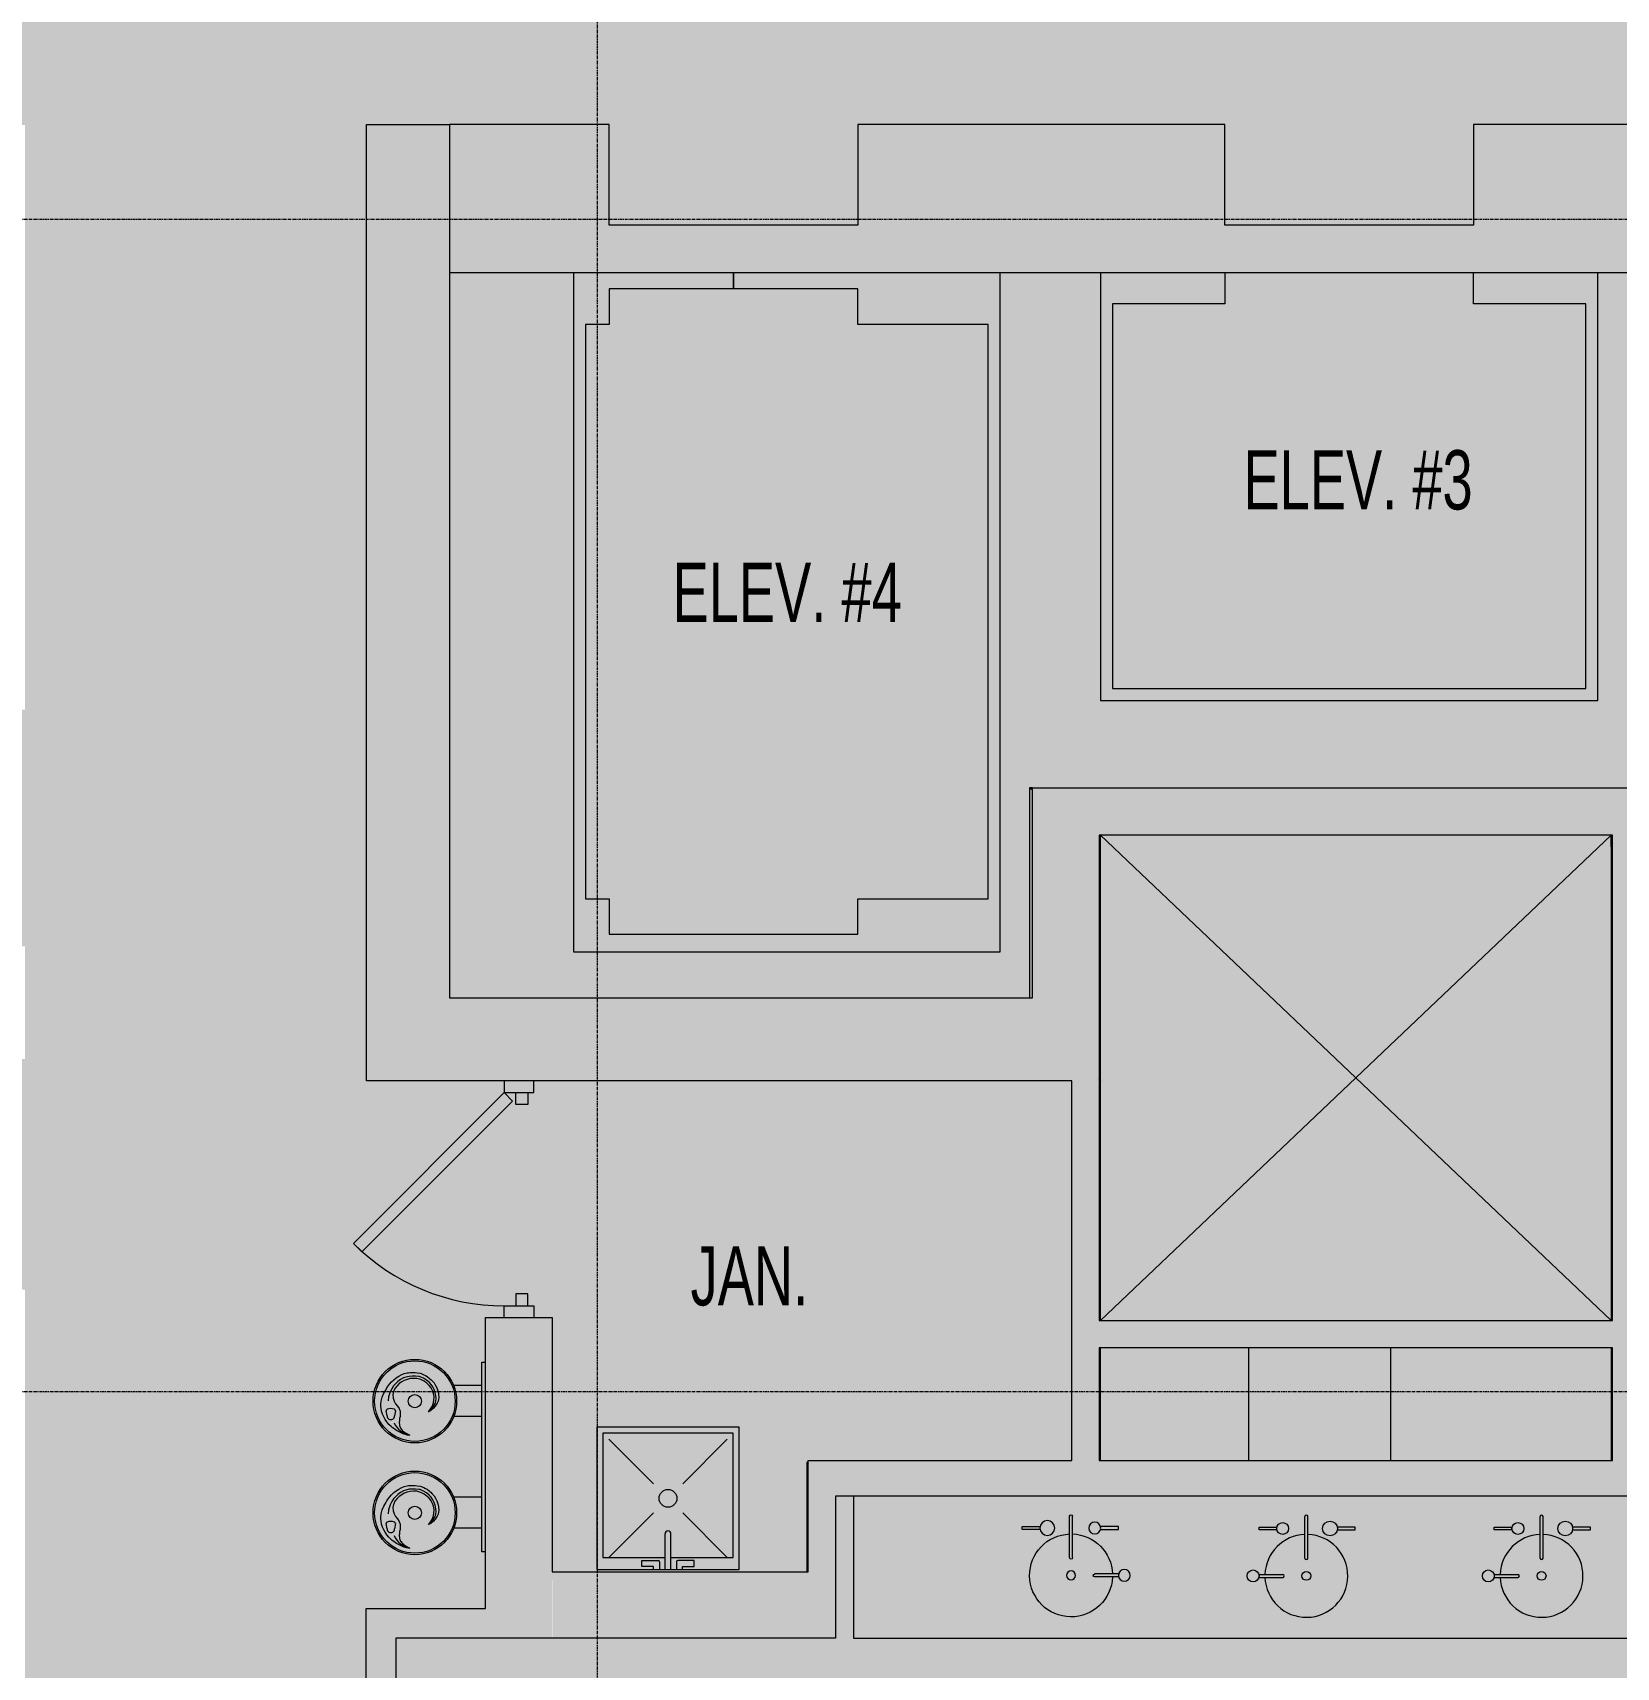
# Model space of a CAD drawing. Header units: inches. Extents: x -203 to 2908, y -968 to 768.
# Drawn here: x 499.3 to 766.9, y -259.9 to 16.2 of the extents above; entities that cross this region are included whole.
import ezdxf

# ---------------------------------------------------------------- set-up
doc = ezdxf.new("R2010")
doc.units = ezdxf.units.IN
doc.header["$MEASUREMENT"] = 0
doc.linetypes.add('Grid Line 1_2_', pattern=[0.875, 0.5, -0.125, 0.125, -0.125])
for name, color, linetype, lineweight in [('A-Anno-Bldg', 7, 'Continuous', 9), ('A-Bldg-Patt', 7, 'Continuous', 9), ('A-Cols-Bldg', 7, 'Continuous', 9), ('A-DETL-GENF', 92, 'Continuous', 9), ('A-DETL-THIN', 151, 'Continuous', 9), ('A-Door-Exst', 7, 'Continuous', 9), ('A-Flor-Evtr', 7, 'Continuous', 9), ('A-Flor-Pfix-Exst', 7, 'Continuous', 9), ('A-WALL', 113, 'Continuous', 13), ('A-Wall-Exst', 7, 'Continuous', 9), ('A-WALL-PATT', 111, 'Continuous', 13), ('I-WALL', 2, 'Continuous', 9), ('Jenner and Block 11fl_BB_dwg', 8, 'Continuous', 9), ('S-GRID', 1, 'Continuous', 9)]:
    doc.layers.add(name, color=color, linetype=linetype, lineweight=lineweight)
doc.styles.add('Arial Narrow_1', font='ARIALN.TTF', dxfattribs={"width": 0.8, "height": 10})

# ---------------------------------------------------------------- blocks, each defined once
blk = doc.blocks.new('Jenner and Block 11fl_BB_dwg_sink-flat-4-5551894-LEVEL 10 - RCP')
at = {"layer": 'A-Flor-Pfix-Exst'}
for p, q in [((8.03, -9.75), (4, -9.75)), ((8.03, -10.25), (4, -10.25)), ((-0.25, -13), (-0.25, -20)), ((0.25, -13), (0.25, -20))]:
    blk.add_line(p, q, dxfattribs=at)
at = {"layer": 'A-Flor-Pfix-Exst', "flags": 128}
for points in [[(-5.22, -17.75), (-8.25, -17.75), (-8.25, -18.25), (-5.22, -18.25)], [(4.97, -17.75), (8, -17.75), (8, -18.25), (4.97, -18.25)]]:
    blk.add_lwpolyline(points, dxfattribs=at)
at = {"layer": 'A-Flor-Pfix-Exst'}
for centre, radius in [((0, -10), 0.75), ((9, -10), 1), ((-4, -18), 1.25), ((4, -18), 1)]:
    blk.add_circle(centre, radius, dxfattribs=at)
for centre, radius, start, end in [((0, -10), 7, 2.0467, 267.9533), ((0, -10), 7, 272.0467, 357.9533), ((4, -10), 0.25, 90, 270), ((0, -13), 0.25, 360, 180), ((0, -20), 0.25, 180, 360)]:
    blk.add_arc(centre, radius, start, end, dxfattribs=at)
blk = doc.blocks.new('Jenner and Block 11fl_BB_dwg_sink-flat-4-5551895-LEVEL 10 - RCP')
at = {"layer": 'A-Flor-Pfix-Exst'}
for p, q in [((8.03, -9.75), (4, -9.75)), ((8.03, -10.25), (4, -10.25)), ((-0.25, -13), (-0.25, -20)), ((0.25, -13), (0.25, -20))]:
    blk.add_line(p, q, dxfattribs=at)
at = {"layer": 'A-Flor-Pfix-Exst', "flags": 128}
for points in [[(-5.22, -17.75), (-8.25, -17.75), (-8.25, -18.25), (-5.22, -18.25)], [(4.97, -17.75), (8, -17.75), (8, -18.25), (4.97, -18.25)]]:
    blk.add_lwpolyline(points, dxfattribs=at)
at = {"layer": 'A-Flor-Pfix-Exst'}
for centre, radius in [((0, -10), 0.75), ((9, -10), 1), ((-4, -18), 1.25), ((4, -18), 1)]:
    blk.add_circle(centre, radius, dxfattribs=at)
for centre, radius, start, end in [((0, -10), 7, 2.0467, 267.9533), ((0, -10), 7, 272.0467, 357.9533), ((4, -10), 0.25, 90, 270), ((0, -13), 0.25, 360, 180), ((0, -20), 0.25, 180, 360)]:
    blk.add_arc(centre, radius, start, end, dxfattribs=at)
blk = doc.blocks.new('Jenner and Block 11fl_BB_dwg-4752473-LEVEL 10 - RCP')
at = {"layer": 'A-Bldg-Patt'}
blk.add_hatch(color=256, dxfattribs=at).paths.add_polyline_path([(728.74, -224.99), (728.74, -205.94), (704.74, -205.94), (704.74, -224.99)], flags=0)
for p, q in [((728.74, -205.94), (704.74, -205.94)), ((704.74, -205.94), (704.74, -224.99)), ((728.74, -224.99), (728.74, -205.94)), ((704.74, -224.99), (728.74, -224.99))]:
    blk.add_line(p, q, dxfattribs=at)
at = {"layer": 'A-Cols-Bldg'}
for p, q in [((704.74, -205.94), (704.74, -224.99)), ((728.74, -224.99), (728.74, -205.94))]:
    blk.add_line(p, q, dxfattribs=at)
at = {"layer": 'A-Door-Exst'}
for p, q in [((583.97, -162.84), (583.97, -160.84)), ((583.97, -198.84), (583.97, -200.84))]:
    blk.add_line(p, q, dxfattribs=at)
at = {"layer": 'A-Door-Exst', "flags": 128}
blk.add_lwpolyline([(578.97, -162.84), (580.38, -164.26), (554.92, -189.71), (553.51, -188.3)], close=True, dxfattribs=at)
for points in [[(578.97, -160.84), (578.97, -162.84), (583.97, -162.84)], [(582.97, -162.84), (582.97, -164.84), (580.97, -164.84), (580.97, -162.84), (582.97, -162.84)], [(582.97, -198.84), (582.97, -196.84), (580.97, -196.84), (580.97, -198.84), (582.97, -198.84)], [(578.97, -200.84), (578.97, -198.84), (583.97, -198.84)]]:
    blk.add_lwpolyline(points, dxfattribs=at)
at = {"layer": 'A-Door-Exst'}
blk.add_arc((578.97, -162.84), 36, 225.0003, 270.0003, dxfattribs=at)
at = {"layer": 'A-Flor-Evtr'}
for p, q in [((662.73, -24.34), (662.73, -139.09)), ((763.73, -96.59), (763.73, -24.34)), ((765.98, -119.34), (679.73, -201.31)), ((765.98, -201.31), (679.73, -119.34))]:
    blk.add_line(p, q, dxfattribs=at)
at = {"layer": 'A-Flor-Evtr', "flags": 128}
for points in [[(662.73, -139.09), (590.73, -139.09), (590.73, -24.34)], [(617.73, -24.34), (617.73, -27.09), (596.73, -27.09), (596.73, -33.09), (592.73, -33.09), (592.73, -130.09), (596.73, -130.09), (596.73, -136.09), (638.73, -136.09), (638.73, -130.09), (660.73, -130.09), (660.73, -33.09), (638.73, -33.09), (638.73, -27.09), (617.73, -27.09), (617.73, -24.34)], [(679.73, -24.34), (679.73, -96.59), (763.73, -96.59)], [(700.73, -24.34), (700.73, -29.59), (681.73, -29.59), (681.73, -94.59), (761.73, -94.59)], [(761.73, -94.59), (761.73, -29.59), (742.73, -29.59), (742.73, -24.34)]]:
    blk.add_lwpolyline(points, dxfattribs=at)
at = {"layer": 'A-Flor-Pfix-Exst'}
for p, q in [((570.42, -212.22), (575.22, -212.22)), ((559.23, -217.43), (559.05, -216.56)), ((560.62, -216.56), (560.46, -217.43)), ((570.5, -217.47), (575.22, -217.47)), ((604.19, -228.88), (596.66, -221.35)), ((616.66, -221.35), (609.14, -228.88)), ((570.42, -231.09), (575.22, -231.09)), ((604.19, -233.82), (596.66, -241.35)), ((616.66, -241.35), (609.14, -233.82)), ((559.23, -236.5), (559.05, -235.63)), ((560.62, -235.63), (560.46, -236.5)), ((570.5, -236.34), (575.22, -236.34)), ((606.16, -243.35), (606.16, -237.35)), ((607.16, -243.35), (607.16, -237.35)), ((605.22, -242.07), (605.22, -243.35)), ((608.1, -242.07), (608.1, -243.35))]:
    blk.add_line(p, q, dxfattribs=at)
at = {"layer": 'A-Flor-Pfix-Exst', "flags": 128}
for points in [[(575.84, -240.38), (575.22, -240.38), (575.22, -208.38), (575.84, -208.38)], [(566.21, -216.73), (566.5, -216.35), (566.61, -216.19), (566.8, -215.85), (566.99, -215.38), (567.04, -215.23), (567.13, -214.74), (567.15, -214.34), (567.14, -214.16), (567.05, -213.63), (566.87, -213.13), (566.64, -212.7), (566.33, -212.28), (565.93, -211.92), (565.77, -211.79), (565.46, -211.59), (564.93, -211.31), (564.23, -211.11), (563.66, -211.1), (563.11, -211.14), (562.59, -211.26), (562.12, -211.43), (561.68, -211.67), (561.25, -211.98), (560.89, -212.34), (560.54, -212.78), (560.33, -213.21), (560.28, -213.33), (560.2, -213.85), (560.23, -214.42), (560.38, -214.92), (560.63, -215.37), (560.98, -215.76), (561.25, -216.2), (561.41, -216.64), (561.44, -217.24), (561.4, -217.54), (561.31, -217.88), (561.28, -218.38), (561.27, -218.46), (561.33, -219.04), (561.5, -219.53), (561.83, -219.94), (562.3, -220.28), (562.83, -220.57), (563.03, -220.7), (562.66, -220.66), (562.48, -220.62), (561.95, -220.46), (561.79, -220.41), (561.35, -220.2), (561, -220.03), (560.8, -219.92), (560.33, -219.58), (560.09, -219.4), (559.87, -219.23), (559.5, -218.86), (559.17, -218.46), (558.87, -218.03), (558.63, -217.61), (558.42, -217.13), (558.27, -216.63), (558.18, -216.1), (558.15, -215.83), (558.15, -215.52), (558.23, -214.92), (558.4, -214.25), (558.68, -213.59), (558.97, -213.06), (559.18, -212.68), (559.27, -212.54), (559.6, -212.07), (559.95, -211.67), (560.33, -211.32), (560.73, -211.02), (561.17, -210.73), (561.61, -210.49)], [(563.88, -210.71), (563.46, -210.73), (562.91, -210.76), (562.39, -210.88), (561.96, -211.03), (561.49, -211.29), (561.05, -211.61), (560.66, -211.95), (560.31, -212.35), (560, -212.84), (559.73, -213.39), (559.66, -213.56), (559.5, -214.07), (559.47, -214.24), (559.39, -214.9)], [(561.61, -210.49), (562.08, -210.29), (562.59, -210.17), (562.81, -210.14), (563.09, -210.12), (563.69, -210.09), (563.94, -210.1), (564.3, -210.15), (564.79, -210.23), (564.96, -210.28), (565.41, -210.47), (565.69, -210.6), (565.95, -210.75), (566.39, -211.09), (566.65, -211.32), (566.78, -211.45), (567.14, -211.84)], [(564.77, -210.81), (564.64, -210.77), (564.03, -210.73), (563.88, -210.71)], [(567.14, -211.84), (567.41, -212.28), (567.62, -212.72), (567.8, -213.22), (567.9, -213.62), (567.91, -213.76), (567.94, -214.31), (567.88, -214.64), (567.82, -214.94), (567.68, -215.29), (567.35, -215.78), (566.99, -216.19), (566.6, -216.52), (566.21, -216.73), (566.56, -216.44), (566.9, -216.02), (567.22, -215.54), (567.38, -215.18), (567.44, -214.88), (567.48, -214.55), (567.43, -214), (567.41, -213.76), (567.33, -213.46), (567.15, -212.98), (566.94, -212.53), (566.65, -212.11), (566.3, -211.73), (565.88, -211.38), (565.38, -211.06), (564.77, -210.81)], [(607.16, -241.35), (617.66, -241.35), (617.66, -220.35), (595.66, -220.35), (595.66, -241.35), (606.16, -241.35)], [(562.3, -239.35), (562.83, -239.64), (563.03, -239.76), (562.66, -239.72), (562.48, -239.69), (561.95, -239.53), (561.79, -239.47), (561.35, -239.27), (561, -239.09), (560.8, -238.99), (560.33, -238.65), (560.09, -238.47), (559.87, -238.29), (559.5, -237.93), (559.17, -237.53), (558.87, -237.09), (558.63, -236.68), (558.42, -236.2), (558.27, -235.7), (558.18, -235.17), (558.15, -234.9), (558.15, -234.59), (558.23, -233.99), (558.4, -233.32), (558.68, -232.66), (558.97, -232.13), (559.18, -231.75), (559.27, -231.61), (559.6, -231.14), (559.95, -230.74), (560.33, -230.38), (560.73, -230.08)], [(565.95, -229.82), (566.39, -230.16), (566.65, -230.39), (566.78, -230.51), (567.14, -230.91), (567.41, -231.35), (567.62, -231.79), (567.8, -232.29), (567.9, -232.69), (567.91, -232.82), (567.94, -233.38), (567.88, -233.71), (567.82, -234), (567.68, -234.36), (567.35, -234.85), (566.99, -235.25), (566.6, -235.59), (566.21, -235.79), (566.56, -235.51), (566.9, -235.09), (567.22, -234.61), (567.38, -234.25), (567.44, -233.95), (567.48, -233.62), (567.43, -233.07), (567.41, -232.83), (567.33, -232.53), (567.15, -232.05), (566.94, -231.6), (566.65, -231.18), (566.3, -230.8), (565.88, -230.44), (565.38, -230.13), (564.77, -229.88), (564.64, -229.84), (564.03, -229.8), (563.88, -229.78), (563.46, -229.8), (562.91, -229.83), (562.39, -229.95), (561.96, -230.1), (561.49, -230.36), (561.05, -230.68), (560.66, -231.02), (560.31, -231.42), (560, -231.91), (559.73, -232.46), (559.66, -232.63), (559.5, -233.13), (559.47, -233.31), (559.39, -233.97)], [(566.21, -235.79), (566.5, -235.42), (566.61, -235.26), (566.8, -234.92), (566.99, -234.45), (567.04, -234.3), (567.13, -233.81), (567.15, -233.41), (567.14, -233.23), (567.05, -232.69), (566.87, -232.2), (566.64, -231.77), (566.33, -231.35), (565.93, -230.99), (565.77, -230.85), (565.46, -230.65), (564.93, -230.38), (564.23, -230.17), (563.66, -230.17), (563.11, -230.21), (562.59, -230.33), (562.12, -230.5), (561.68, -230.74), (561.25, -231.05), (560.89, -231.41), (560.54, -231.85), (560.33, -232.28), (560.28, -232.4), (560.2, -232.92), (560.23, -233.49), (560.38, -233.99), (560.63, -234.44), (560.98, -234.83), (561.25, -235.27), (561.41, -235.71), (561.44, -236.31), (561.4, -236.61), (561.31, -236.95), (561.28, -237.45), (561.27, -237.53), (561.33, -238.11), (561.5, -238.6), (561.83, -239.01), (562.3, -239.35)], [(560.73, -230.08), (561.17, -229.8), (561.61, -229.56), (562.08, -229.36), (562.59, -229.24)], [(562.59, -229.24), (562.81, -229.21), (563.09, -229.19), (563.69, -229.16), (563.94, -229.17), (564.3, -229.22), (564.79, -229.3), (564.96, -229.34), (565.41, -229.54), (565.69, -229.67), (565.95, -229.82)], [(637.98, -230.99), (637.98, -254.95), (790.98, -254.95)], [(604.22, -243.35), (604.22, -242.85), (602.22, -242.85), (602.22, -241.85), (605, -241.85)], [(609.1, -243.35), (609.1, -242.85), (611.1, -242.85), (611.1, -241.85), (608.32, -241.85)]]:
    blk.add_lwpolyline(points, dxfattribs=at)
blk.add_lwpolyline([(594.66, -219.35), (594.66, -243.35), (618.66, -243.35), (618.66, -219.35)], close=True, dxfattribs=at)
at = {"layer": 'A-Flor-Pfix-Exst'}
for centre, radius in [((563.9, -214.94), 7.06), ((563.9, -214.94), 6.81), ((563.9, -214.94), 1.12), ((563.9, -233.81), 7.06), ((563.9, -233.81), 6.81), ((606.66, -231.35), 1.5), ((563.9, -233.81), 1.12)]:
    blk.add_circle(centre, radius, dxfattribs=at)
for centre, radius, start, end in [((559.3, -216.52), 0.25, 107.3221, 191.1821), ((559.83, -218.23), 2.04, 72.5832, 107.3221), ((559.84, -217.45), 0.615, 178.7302, 1.2698), ((560.37, -216.52), 0.25, 349.6192, 72.5832), ((563.81, -217.01), 3.77, 204.5495, 258.0105), ((559.3, -235.58), 0.25, 107.3221, 191.1821), ((559.83, -237.3), 2.04, 72.5832, 107.3221), ((559.84, -236.52), 0.615, 178.7302, 1.2698), ((560.37, -235.59), 0.25, 349.6192, 72.5832), ((606.66, -237.35), 0.5, 0, 180), ((563.81, -236.08), 3.77, 204.5495, 258.0105), ((605, -242.07), 0.215, 360, 90), ((608.32, -242.07), 0.215, 90, 180)]:
    blk.add_arc(centre, radius, start, end, dxfattribs=at)
at = {"layer": 'A-Wall-Exst'}
for p, q in [((765.98, -119.34), (765.98, -201.31)), ((679.73, -224.99), (679.73, -205.94))]:
    blk.add_line(p, q, dxfattribs=at)
at = {"layer": 'A-Wall-Exst', "flags": 128}
for points in [[(668.23, -111.34), (667.73, -111.34), (667.73, -146.84)], [(679.48, -160.84), (679.73, -160.84), (679.73, -119.34)], [(765.98, -119.34), (765.98, -121.34), (766.24, -121.34)], [(679.73, -201.31), (679.73, -160.84), (679.48, -160.84)], [(765.98, -205.94), (765.98, -217.72), (765.98, -224.99)], [(630.36, -225.31), (630.11, -225.31), (630.11, -243.74)]]:
    blk.add_lwpolyline(points, dxfattribs=at)
at = {"layer": 'A-WALL-PATT', "color": 7, "lineweight": 9}
for p, q in [((765.98, -121.34), (765.98, -119.34)), ((679.48, -160.84), (679.73, -160.84))]:
    blk.add_line(p, q, dxfattribs=at)
at = {"layer": 'A-WALL-PATT', "color": 7, "lineweight": 9, "flags": 128}
for points in [[(668.23, -111.68), (667.73, -111.34)], [(679.48, -160.55), (679.73, -160.84)], [(766.24, -217.89), (765.98, -217.72)], [(630.36, -225.6), (630.11, -225.31)]]:
    blk.add_lwpolyline(points, close=True, dxfattribs=at)
at = {"extrusion": (0, 0, -1), "zscale": -1, "rotation": 180.0029190220061}
blk.add_blockref('Jenner and Block 11fl_BB_dwg_sink-flat-4-5551895-LEVEL 10 - RCP', (-674.75, -254.37), dxfattribs=at)
at = {"rotation": 180.0029190220061}
for p in [(714.5, -254.45), (754.23, -254.45)]:
    blk.add_blockref('Jenner and Block 11fl_BB_dwg_sink-flat-4-5551894-LEVEL 10 - RCP', p, dxfattribs=at)
at = {"layer": 'A-Anno-Bldg', "char_height": 10, "attachment_point": 1, "line_spacing_factor": 0.968573, "style": 'Arial Narrow_1'}
for s, insert, width in [('ELEV. #3', (703.87, -54.34), 46.0088), ('ELEV. #4', (607.43, -73.35), 46.0088), ('JAN.', (610.48, -188.77), 23.5536)]:
    blk.add_mtext(s, dxfattribs=dict(at, insert=insert, width=width))

msp = doc.modelspace()

# ---------------------------------------------------------------- hatches: boundary and pattern name
at = {"layer": 'A-DETL-GENF'}
h = msp.add_hatch(color=9, dxfattribs=at)
h.paths.add_polyline_path([(660.98, -433.44), (660.98, -433.94), (656.69, -433.94), (656.69, -433.44)], flags=0)
h.paths.add_polyline_path([(131.76, -847.99), (290.55, -780.58), (225.58, -627.57), (209.01, -634.6), (202.64, -619.58), (206.9, -617.78), (211.46, -628.54), (296.14, -592.58), (297.95, -596.84), (229.84, -625.76), (294.8, -778.77), (401.29, -733.56), (336.32, -580.55), (334.77, -581.21), (332.96, -576.95), (428.69, -536.31), (430.5, -540.56), (340.58, -578.74), (405.55, -731.76), (515.31, -685.15), (511.69, -685.15), (511.69, -619.4), (491.89, -619.4), (491.89, -612.4), (492.01, -612.4), (492.01, -532.94), (471.73, -532.94), (471.73, -523.06), (467.32, -524.93), (465.51, -520.68), (471.73, -518.03), (471.73, -508.94), (495.73, -508.94), (495.73, -510.53), (499.51, -510.53), (499.51, -516.53), (499.01, -516.53), (499.01, -612.4), (658.19, -612.4), (718.26, -586.9), (718.26, -516.53), (539.51, -516.53), (539.51, -510.53), (555.67, -510.53), (555.67, -394.75), (560.67, -394.75), (560.67, -437.31), (560.17, -437.31), (560.17, -441.94), (560.67, -441.94), (560.67, -498.09), (619.48, -498.09), (619.48, -477.94), (626.48, -477.94), (626.48, -500.46), (758.11, -500.46), (758.11, -433.94), (754.23, -433.94), (754.23, -433.44), (758.11, -433.44), (758.11, -376.94), (697.48, -376.94), (697.48, -433.44), (721.73, -433.44), (721.73, -433.94), (693.48, -433.94), (693.48, -433.44), (696.98, -433.43), (696.98, -376.94), (661.48, -376.94), (661.48, -433.44), (660.98, -433.44), (660.98, -376.94), (625.46, -376.94), (625.46, -433.44), (624.19, -433.44), (624.19, -433.94), (625.46, -433.94), (625.46, -441.94), (600.17, -441.94), (600.17, -437.31), (620.83, -437.31), (620.83, -304.37), (601.17, -304.37), (601.17, -299.75), (634.61, -299.75), (634.61, -356.95), (665.48, -356.95), (665.48, -344.95), (665.98, -344.95), (665.98, -356.95), (696.98, -356.95), (696.98, -299.95), (699.23, -299.95), (699.23, -300.45), (697.48, -300.45), (697.48, -356.95), (733.48, -356.95), (733.48, -300.45), (731.73, -300.45), (731.73, -299.95), (757.71, -299.95), (757.71, -300.45), (733.98, -300.45), (733.98, -356.95), (794.21, -356.95), (794.21, -300.45), (790.21, -300.45), (790.21, -299.95), (794.21, -299.95), (794.21, -230.99), (634.98, -230.99), (634.98, -254.99), (560.67, -254.98), (560.67, -299.75), (561.17, -299.75), (561.17, -304.37), (560.67, -304.37), (560.67, -346.75), (555.67, -346.75), (555.67, -249.98), (575.84, -249.98), (575.84, -200.84), (587.09, -200.84), (587.09, -243.74), (630.36, -243.74), (630.36, -224.99), (674.86, -224.99), (674.86, -160.84), (555.74, -160.84), (555.74, 0.66), (596.73, 0.66), (596.73, -16.34), (638.73, -16.34), (638.73, 0.66), (700.73, 0.66), (700.73, -16.34), (742.73, -16.34), (742.73, 0.66), (804.73, 0.66), (804.73, -16.34), (846.73, -16.34), (846.73, 0.66), (908.73, 0.66), (908.73, -16.34), (950.73, -16.34), (950.73, 0.66), (993.73, 0.66), (993.73, -121.74), (988.73, -121.74), (988.73, -121.34), (980.11, -121.34), (980.11, -122.59), (769.74, -122.59), (769.74, -217.72), (962.61, -217.72), (962.61, -199.94), (988.73, -199.94), (988.73, -161.74), (993.73, -161.74), (993.73, -227.33), (967.61, -227.33), (967.61, -227.44), (962.61, -227.44), (962.61, -224.72), (800.21, -224.72), (800.21, -303.86), (962.61, -303.86), (962.61, -267.44), (967.61, -267.44), (967.61, -426.91), (1012.73, -426.91), (1012.73, -431.54), (967.61, -431.54), (967.61, -457.44), (946.48, -457.44), (946.48, -308.86), (800.21, -308.86), (800.21, -362.95), (764.11, -362.95), (764.11, -516.53), (744.73, -516.53), (744.73, -520.1), (942.73, -520.1), (942.73, -524.65), (1492.42, -524.65), (1492.42, -327.97), (1377.05, -327.97), (1377.05, -349.65), (1369.05, -349.65), (1369.05, -82.65), (1372.42, -82.65), (1372.42, -36.97), (1360.73, -36.97), (1360.73, -32.34), (1369.05, -32.34), (1369.05, 0.03), (1377.05, 0.03), (1377.05, -3.97), (1492.42, -3.97), (1492.42, -161.34), (1377.05, -161.34), (1377.05, -323.34), (1497.05, -323.34), (1497.05, -372.91), (1498.73, -372.91), (1498.73, -377.54), (1497.05, -377.54), (1497.05, -524.65), (1723.7, -524.65), (1723.7, -257.17), (1557.05, -257.17), (1557.05, -261.86), (1552.42, -261.86), (1552.42, -247.86), (1557.05, -247.86), (1557.05, -252.54), (1723.7, -252.54), (1723.7, -137.33), (1557.05, -137.33), (1557.05, -207.86), (1552.42, -207.86), (1552.42, -70.86), (1557.05, -70.86), (1557.05, -132.71), (1723.7, -132.71), (1723.7, -17.58), (1582.73, -17.58), (1582.73, -29.34), (1557.05, -29.34), (1557.05, -30.86), (1552.42, -30.86), (1552.42, 61.14), (1557.05, 61.14), (1557.05, -1.34), (1582.73, -1.34), (1582.73, -12.96), (1723.7, -12.96), (1723.7, 102.67), (1557.05, 102.67), (1557.05, 101.14), (1552.42, 101.14), (1552.42, 109.14), (1557.05, 109.14), (1557.05, 107.29), (1723.7, 107.29), (1723.7, 222.67), (1557.05, 222.67), (1557.05, 149.14), (1552.42, 149.14), (1552.42, 228.98), (1557.05, 228.98), (1557.05, 227.29), (1723.7, 227.29), (1723.7, 284.95), (1723.3, 284.95), (1723.3, 338.96), (1557.05, 338.96), (1557.05, 268.98), (1552.42, 268.98), (1552.42, 343.59), (1723.3, 343.59), (1723.3, 351.59), (1732.42, 351.59), (1732.42, 355.59), (1737.05, 355.59), (1737.05, 351.59), (1910.23, 351.59), (1910.23, 580.43), (1737.05, 580.43), (1737.05, 395.59), (1732.42, 395.59), (1732.42, 418.96), (1666.05, 418.96), (1666.05, 402.34), (1598.73, 402.34), (1598.73, 406.96), (1661.42, 406.96), (1661.42, 423.59), (1732.42, 423.59), (1732.42, 580.43), (1377.05, 580.43), (1377.05, 406.96), (1378.73, 406.96), (1378.73, 402.34), (1298.73, 402.34), (1298.73, 406.96), (1372.42, 406.96), (1372.42, 580.43), (1077.05, 580.43), (1077.05, 406.96), (1210.73, 406.96), (1210.73, 402.34), (1077.05, 402.34), (1077.05, 82.27), (1072.42, 82.27), (1072.42, 103.96), (1071.73, 103.96), (1071.73, 108.59), (1072.42, 108.59), (1072.42, 580.43), (777.05, 580.43), (777.05, 558.51), (772.42, 558.51), (772.42, 580.43), (417.05, 580.43), (417.05, 406.96), (418.71, 406.96), (418.71, 402.34), (410.71, 402.34), (410.71, 406.96), (412.42, 406.96), (412.42, 580.43), (237.05, 580.43), (237.05, 577.15), (246.73, 577.15), (246.73, 553.15), (237.05, 553.15), (237.05, 406.96), (238.73, 406.96), (238.73, 402.34), (230.73, 402.34), (230.73, 406.96), (232.42, 406.96), (232.42, 553.15), (222.73, 553.15), (222.73, 577.15), (232.42, 577.15), (232.42, 580.43), (-120.35, 580.43), (-120.35, 406.96), (52.42, 406.96), (52.42, 423.59), (59.67, 423.59), (59.67, 418.96), (57.05, 418.96), (57.05, 328.65), (52.42, 328.65), (52.42, 402.34), (-120.35, 402.34), (-120.35, 286.96), (52.42, 286.96), (52.42, 288.65), (57.05, 288.65), (57.05, 280.65), (52.42, 280.65), (52.42, 282.34), (-120.35, 282.34), (-120.35, 166.96), (52.42, 166.96), (52.42, 240.65), (57.05, 240.65), (57.05, 160.65), (52.42, 160.65), (52.42, 162.34), (-120.35, 162.34), (-120.35, 0.55), (-80.76, 0.55), (-80.76, -13.04), (52.42, -13.04), (52.45, 120.65), (57.05, 120.65), (57.05, -19.35), (52.42, -19.35), (52.42, -17.66), (-80.76, -17.66), (-80.76, -30.95), (-120.35, -30.95), (-120.35, -193.04), (52.42, -193.04), (52.42, -59.35), (57.05, -59.35), (57.05, -218.77), (71.25, -252.22), (66.99, -254.03), (52.42, -219.71), (52.42, -197.66), (-120.35, -197.66), (-120.35, -254.17), (-75.11, -360.73), (83.67, -293.32), (82.62, -290.84), (86.88, -289.04), (141.98, -418.82), (137.73, -420.63), (85.48, -297.58), (-73.3, -364.99), (-4.77, -526.42), (-2.44, -525.43), (-6.07, -516.89), (16.02, -507.51), (19.65, -516.05), (154.02, -459), (153.36, -457.45), (157.61, -455.64), (160.74, -463.01), (156.48, -464.81), (155.82, -463.26), (21.46, -520.31), (25.4, -529.6), (3.31, -538.98), (-0.64, -529.69), (-2.96, -530.67), (42.33, -637.33), (201.11, -569.92), (172.12, -501.63), (176.37, -499.83), (207.17, -572.37), (190.6, -579.41), (191.26, -580.96), (187.01, -582.77), (186.35, -581.21), (44.13, -641.59), (117.88, -815.28)], flags=0)
h.paths.add_polyline_path([(225.76, -805.76), (216.38, -783.67), (238.47, -774.29), (247.85, -796.38), (237.61, -800.73)], flags=0)
h.paths.add_polyline_path([(446.67, -711.97), (437.29, -689.88), (459.38, -680.5), (468.76, -702.59), (455.33, -708.29)], flags=0)
h.paths.add_polyline_path([(516.31, -684.73), (892.28, -525.1), (744.73, -525.1), (744.73, -532.94), (725.26, -532.94), (725.26, -561.42), (744.73, -561.42), (744.73, -585.42), (725.26, -585.42), (725.26, -591.53), (659.62, -619.4), (590.81, -619.4), (590.81, -647.06), (516.73, -647.06), (516.73, -643.56), (587.31, -643.56), (587.31, -619.4), (516.31, -619.4), (516.31, -647.06)], flags=0)
h.paths.add_polyline_path([(263.4, -548.5), (261.59, -544.24), (291.35, -531.61), (277.14, -498.12), (247.37, -510.74), (245.57, -506.5), (352.39, -461.15), (224.56, -160.08), (117.88, -205.59), (108.25, -182.9), (108.25, 0.75), (112.87, 0.75), (112.87, -27.03), (206.42, -27.03), (206.42, 0.59), (264.73, 0.59), (264.73, -4.04), (263.05, -4.04), (263.05, -31.65), (237.61, -31.65), (237.61, -149.24), (370.42, -149.24), (370.42, -4.04), (304.73, -4.04), (304.73, 0.59), (498.05, 0.59), (498.05, -98.13), (493.42, -98.13), (493.42, -4.04), (375.05, -4.04), (375.05, -149.24), (493.42, -149.24), (493.42, -138.13), (498.05, -138.13), (498.05, -157.13), (493.42, -157.13), (493.42, -153.87), (432.05, -153.87), (432.05, -196.81), (493.42, -196.81), (493.42, -196.13), (498.05, -196.13), (498.05, -296.13), (493.42, -296.13), (493.42, -229.44), (466.42, -229.44), (466.42, -201.44), (306.4, -201.44), (306.4, -153.87), (237.61, -153.87), (237.61, -178.97), (305.05, -337.81), (493.42, -337.81), (493.42, -336.13), (498.05, -336.13), (498.05, -448.88), (416.5, -483.5), (414.7, -479.24), (493.42, -445.81), (493.42, -342.44), (307.01, -342.44), (372.67, -497.08), (377.88, -494.87), (379.69, -499.13), (370.22, -503.15), (358.5, -475.53), (285.69, -506.44), (297.42, -534.06), (263.72, -548.36)], flags=0)
h.paths.add_polyline_path([(259.11, -532.49), (249.74, -510.4), (271.84, -501.05), (281.21, -523.11), (262.22, -531.17)], flags=0)
h.paths.add_polyline_path([(1557.05, -523.31), (1542.73, -523.31), (1542.73, -499.31), (1566.73, -499.31), (1566.73, -523.31)], flags=0)
h.paths.add_polyline_path([(1266.11, -523.31), (1242.73, -523.31), (1242.73, -499.31), (1266.73, -499.31), (1266.73, -523.31)], flags=0)
h.paths.add_polyline_path([(951.48, -523.31), (943.94, -523.31), (943.94, -499.31), (967.94, -499.31), (967.94, -523.31), (962.61, -523.31)], flags=0)
h.paths.add_polyline_path([(720.73, -510.53), (720.73, -508.94), (744.73, -508.94), (744.73, -510.53), (758.11, -510.53), (758.11, -505.09), (560.67, -505.09), (560.67, -510.53), (718.26, -510.53)], flags=0)
h.paths.add_polyline_path([(283.88, -502.19), (356.69, -471.28), (354.2, -465.41), (281.39, -496.32), (282.16, -498.12)], flags=0)
h.paths.add_polyline_path([(951.48, -452.44), (962.61, -452.44), (962.61, -308.86), (951.48, -308.86), (951.48, -445.65)], flags=0)
h.paths.add_polyline_path([(1059.05, -445.65), (1054.42, -445.65), (1054.42, -431.54), (1052.73, -431.54), (1052.73, -426.91), (1054.42, -426.91), (1054.42, 0.66), (1107.05, 0.66), (1107.05, -3.97), (1104.86, -3.97), (1104.86, -32.34), (1224.24, -32.34), (1224.24, -3.97), (1222.05, -3.97), (1222.05, 0.66), (1280.86, 0.66), (1280.86, -32.34), (1320.73, -32.34), (1320.73, -36.97), (1059.05, -36.97), (1059.05, -431.54)], flags=0)
h.paths.add_polyline_path([(1566.73, -377.54), (1538.73, -377.54), (1538.73, -372.91), (1552.42, -372.91), (1552.42, -301.86), (1557.05, -301.86), (1557.05, -372.91), (1723.3, -372.91), (1723.3, -377.54), (1583.33, -377.54)], flags=0)
h.paths.add_polyline_path([(696.98, -370.94), (758.11, -370.94), (758.11, -362.95), (625.46, -362.95), (625.46, -370.94), (661.48, -370.94)], flags=0)
h.paths.add_polyline_path([(631.11, -356.95), (631.11, -304.37), (625.46, -304.37), (625.46, -356.95)], flags=0)
h.paths.add_polyline_path([(739.49, -224.99), (766.24, -224.99), (766.24, -205.94), (679.48, -205.94), (679.48, -224.99), (682.19, -224.99)], flags=0)
h.paths.add_polyline_path([(771.09, -224.99), (794.21, -224.99), (794.21, -224.72), (769.74, -224.72), (769.74, -224.99)], flags=0)
h.paths.add_polyline_path([(471.73, -224.81), (471.73, -201.44), (471.05, -201.44), (471.05, -224.81)], flags=0)
h.paths.add_polyline_path([(967.61, -222.33), (968.13, -222.33), (968.13, -204.94), (967.61, -204.94), (967.61, -217.72)], flags=0)
h.paths.add_polyline_path([(766.24, -201.31), (766.24, -119.34), (679.48, -119.34), (679.48, -201.31), (761.43, -201.31)], flags=0)
h.paths.add_polyline_path([(352.39, -196.81), (427.42, -196.81), (427.42, -153.87), (311.03, -153.87), (311.03, -196.81), (312.54, -196.81)], flags=0)
h.paths.add_polyline_path([(232.98, -168.07), (232.98, -157.44), (229.16, -159.07), (230.44, -162.08)], flags=0)
h.paths.add_polyline_path([(668.23, -146.84), (668.23, -111.34), (771.73, -111.34), (771.73, -24.34), (569.74, -24.34), (569.74, -146.84), (584.67, -146.84)], flags=0)
h.paths.add_polyline_path([(931.01, -111.34), (979.73, -111.34), (979.73, -24.34), (776.36, -24.34), (776.36, -111.34), (908.73, -111.34)], flags=0)
h.paths.add_polyline_path([(1228.86, -32.34), (1276.24, -32.34), (1276.24, -3.97), (1268.73, -3.97), (1268.73, -29.34), (1240.73, -29.34), (1240.73, -3.97), (1228.86, -3.97), (1228.86, -29.34)], flags=0)
h.paths.add_polyline_path([(1087.42, -32.34), (1100.24, -32.34), (1100.24, -3.97), (1059.05, -3.97), (1059.05, -32.34)], flags=0)
h.paths.add_polyline_path([(-117.75, -27.45), (-84.26, -27.45), (-84.26, -27.34), (-117.75, -27.34), (-117.75, -17.66), (-120.35, -17.66), (-120.35, -27.45), (-117.9, -27.45)], flags=0)
h.paths.add_polyline_path([(258.42, -27.03), (258.42, -4.04), (248.73, -4.04), (248.73, -27.03)], flags=0)
h.paths.add_polyline_path([(211.05, -27.03), (220.73, -27.03), (220.73, -4.04), (211.05, -4.04)], flags=0)
h.paths.add_polyline_path([(-120.35, -13.04), (-117.75, -13.04), (-117.75, -2.95), (-120.35, -2.95), (-120.35, -3.34)], flags=0)
h.paths.add_polyline_path([(807.05, 78.27), (802.42, 78.27), (802.42, 94.02), (777.05, 94.02), (777.05, 82.27), (772.42, 82.27), (772.39, 107.15), (726.05, 107.15), (726.05, 111.77), (725.8, 111.77), (725.8, 294.15), (726.05, 294.15), (726.05, 307.59), (772.42, 307.59), (772.42, 518.51), (777.05, 518.51), (777.05, 94.52), (802.42, 94.52), (802.42, 108.59), (807.05, 108.59), (807.05, 84.59), (994.42, 84.59), (994.42, 108.59), (999.73, 108.59), (999.73, 103.96), (999.05, 103.96), (999.05, 79.96), (807.05, 79.96)], flags=0)
h.paths.add_polyline_path([(1262.24, 79.96), (1262.24, 109.59), (1266.86, 109.59), (1266.86, 84.59), (1363.42, 84.59), (1363.42, 182.84), (1338.73, 182.84), (1338.73, 186.59), (1372.42, 186.59), (1372.42, 217.96), (1266.73, 217.96), (1266.73, 193.59), (1262.11, 193.59), (1262.11, 217.96), (1163.05, 217.96), (1163.05, 109.59), (1186.8, 109.59), (1186.8, 104.96), (1185.36, 104.96), (1185.36, 84.59), (1226.24, 84.59), (1226.24, 104.96), (1225.8, 104.96), (1225.8, 109.59), (1230.86, 109.59), (1230.86, 79.96), (1134.73, 79.96), (1134.73, 84.59), (1158.42, 84.59), (1158.42, 191.96), (1132.42, 191.96), (1132.42, 343.59), (1137.05, 343.59), (1137.05, 222.59), (1372.42, 222.59), (1372.42, 343.59), (1497.05, 343.59), (1497, 180.27), (1492.42, 180.27), (1492.42, 181.96), (1377.05, 181.96), (1377.05, 84.59), (1492.42, 84.59), (1492.42, 140.27), (1497.05, 140.27), (1497.05, 79.96), (1266.86, 79.96)], flags=0)
h.paths.add_polyline_path([(275.03, 79.96), (108.25, 79.96), (108.25, 140.27), (112.87, 140.27), (112.87, 84.59), (232.42, 84.59), (232.42, 181.96), (112.87, 181.96), (112.87, 180.27), (108.25, 180.27), (108.25, 186.59), (232.42, 186.59), (232.42, 338.96), (108.25, 338.96), (108.25, 343.59), (237.05, 343.59), (237.05, 240.59), (387.55, 240.59), (387.55, 343.59), (583.05, 343.59), (583.05, 233.77), (578.42, 233.77), (578.42, 235.96), (561.05, 235.96), (561.05, 84.59), (578.42, 84.59), (578.42, 86.77), (583.05, 86.77), (583.05, 79.96), (430.42, 79.96), (430.42, 109.59), (435.05, 109.59), (435.05, 84.59), (556.42, 84.59), (556.42, 235.96), (399.05, 235.96), (399.05, 144.59), (432.73, 144.59), (432.73, 139.96), (360.73, 139.96), (360.73, 144.59), (384.73, 144.59), (384.73, 235.96), (237.05, 235.96), (237.05, 84.59), (358.42, 84.59), (358.42, 109.59), (363.05, 109.59), (363.05, 79.96), (298.87, 79.96)], flags=0)
h.paths.add_polyline_path([(1372.42, 84.59), (1372.4, 182.84), (1368.05, 182.84), (1368.05, 84.59)], flags=0)
h.paths.add_polyline_path([(1163.05, 84.59), (1180.74, 84.59), (1180.74, 104.96), (1163.05, 104.96), (1163.05, 85.49)], flags=0)
h.paths.add_polyline_path([(661.8, 107.15), (648.73, 107.15), (648.73, 294.15), (665.3, 294.15), (665.3, 289.52), (667.05, 289.52), (667.05, 107.15), (662.42, 107.15)], flags=0)
h.paths.add_polyline_path([(656.94, 111.77), (661.8, 111.77), (661.8, 135.77), (662.42, 135.77), (662.42, 289.52), (653.36, 289.52), (653.36, 111.77)], flags=0)
h.paths.add_polyline_path([(730.67, 111.77), (769.11, 111.77), (769.11, 289.52), (730.67, 289.52), (730.67, 165.44)], flags=0)
h.paths.add_polyline_path([(389.36, 144.59), (394.42, 144.59), (394.42, 235.96), (389.36, 235.96), (389.36, 145.48)], flags=0)
h.paths.add_polyline_path([(1158.42, 196.59), (1158.42, 217.96), (1137.05, 217.96), (1137.05, 196.59), (1158.16, 196.59)], flags=0)
h.paths.add_polyline_path([(739.49, 294.15), (772.42, 294.15), (772.42, 302.96), (730.67, 302.96), (730.67, 294.15)], flags=0)
h.paths.add_polyline_path([(1418.73, 402.34), (1418.73, 406.96), (1552.42, 406.96), (1552.42, 548.65), (1557.05, 548.65), (1557.05, 406.96), (1558.73, 406.96), (1558.73, 402.34), (1436.19, 402.34)], flags=0)
h.paths.add_polyline_path([(1258.73, 402.34), (1250.73, 402.34), (1250.73, 406.96), (1252.42, 406.96), (1252.42, 548.65), (1257.05, 548.65), (1257.05, 406.96), (1258.73, 406.96)], flags=0)
h.paths.add_polyline_path([(577.17, 402.34), (458.71, 402.34), (458.71, 406.96), (607.42, 406.96), (607.42, 548.65), (612.05, 548.65), (612.05, 406.96), (623.67, 406.96), (623.67, 402.34), (579.3, 402.34)], flags=0)
h.paths.add_polyline_path([(370.71, 402.34), (278.73, 402.34), (278.73, 406.96), (370.71, 406.96)], flags=0)
h.paths.add_polyline_path([(107.76, 402.34), (101.36, 402.34), (101.36, 418.96), (99.67, 418.96), (99.67, 423.59), (101.36, 423.59), (101.36, 548.65), (105.98, 548.65), (105.98, 406.96), (190.73, 406.96), (190.73, 402.34), (108.25, 402.34)], flags=0)
h.paths.add_polyline_path([(1557.05, 553.15), (1542.73, 553.15), (1542.73, 577.15), (1566.73, 577.15), (1566.73, 553.15)], flags=0)
h.paths.add_polyline_path([(1266.73, 553.15), (1242.73, 553.15), (1242.73, 577.15), (1266.73, 577.15)], flags=0)
h.paths.add_polyline_path([(942.73, 553.15), (942.73, 577.15), (966.73, 577.15), (966.73, 553.15), (952.42, 553.15)], flags=0)
h.paths.add_polyline_path([(620.73, 553.15), (596.73, 553.15), (596.73, 577.15), (620.73, 577.15), (620.73, 558.51)], flags=0)
h.paths.add_polyline_path([(-39.27, 553.15), (-39.27, 577.15), (-15.27, 577.15), (-15.27, 553.15)], flags=0)
h = msp.add_hatch(color=7, dxfattribs=at)
h.paths.add_polyline_path([(464.83, -720.82), (893.53, -538.81), (1016.23, -538.81), (1016.23, -524.94), (892.67, -524.94), (457.06, -709.88), (459.54, -715.74), (462.19, -714.61)], flags=0)
h.paths.add_polyline_path([(3.31, -538.98), (25.4, -529.6), (16.02, -507.51), (-6.07, -516.89), (-0.14, -530.86)], flags=0)
h.paths.add_polyline_path([(1737.17, -538.81), (1737.17, -496.55), (1730.17, -496.55), (1730.17, -494.3), (1723.7, -494.3), (1723.7, -524.65), (1674.68, -524.65), (1674.68, -531.81), (1676.23, -531.81), (1676.23, -538.81), (1736.57, -538.81)], flags=0)
h.paths.add_polyline_path([(492.17, -532.94), (492.17, -512), (471.73, -512), (471.73, -532.94), (492.01, -532.94)], flags=0)
h.paths.add_polyline_path([(259.11, -532.49), (281.21, -523.11), (271.83, -501.02), (249.74, -510.4), (255.13, -523.11)], flags=0)
h.paths.add_polyline_path([(473.46, -225.31), (494.81, -225.31), (494.81, -201.31), (471.73, -201.31), (471.73, -225.31)], flags=0)
h.paths.add_polyline_path([(980.11, -121.34), (993.73, -121.34), (993.73, 0.66), (950.73, 0.66), (950.73, -16.34), (908.73, -16.34), (908.73, 0.66), (846.73, 0.66), (846.73, -16.34), (804.73, -16.34), (804.73, 0.66), (742.73, 0.66), (742.73, -16.34), (700.73, -16.34), (700.73, 0.66), (638.73, 0.66), (638.73, -16.34), (596.73, -16.34), (596.73, 0.66), (569.74, 0.66), (569.74, -24.34), (979.73, -24.34), (979.73, -121.34)], flags=0)
h.paths.add_polyline_path([(1240.73, -29.34), (1268.73, -29.34), (1268.73, -3.4), (1240.73, -3.4), (1240.73, -3.97)], flags=0)
h.paths.add_polyline_path([(1557.05, -29.34), (1582.73, -29.34), (1582.73, -1.34), (1556.36, -1.34), (1556.36, -29.34)], flags=0)
h.paths.add_polyline_path([(237.61, -29.34), (248.73, -29.34), (248.73, -1.34), (220.73, -1.34), (220.73, -29.34), (232.98, -29.34)], flags=0)
h.paths.add_polyline_path([(-93.75, -27.34), (-84.26, -27.34), (-84.26, -2.95), (-117.75, -2.95), (-117.75, -27.34)], flags=0)
h.paths.add_polyline_path([(1737.17, 284.95), (1737.17, 337.71), (1772.13, 337.71), (1772.13, 351.59), (1723.3, 351.57), (1723.3, 284.95), (1730.29, 284.95)], flags=0)
h.paths.add_polyline_path([(1910.23, 337.71), (1924.09, 337.71), (1924.09, 580.15), (1910.23, 580.15), (1910.23, 351.59), (1889.03, 351.59), (1889.03, 337.71)], flags=0)
h.paths.add_polyline_path([(1542.73, 553.15), (1566.73, 553.15), (1566.73, 577.15), (1542.73, 577.15)], flags=0)
h.paths.add_polyline_path([(1257.05, 553.15), (1266.73, 553.15), (1266.73, 577.15), (1242.73, 577.15), (1242.73, 553.15), (1252.42, 553.15)], flags=0)
h.paths.add_polyline_path([(942.73, 553.15), (966.73, 553.15), (966.73, 577.15), (942.73, 577.15)], flags=0)
h.paths.add_polyline_path([(612.05, 553.15), (620.73, 553.15), (620.73, 577.15), (596.73, 577.15), (596.73, 553.15), (607.42, 553.15)], flags=0)
h.paths.add_polyline_path([(237.05, 553.15), (246.73, 553.15), (246.73, 577.15), (222.73, 577.15), (222.73, 553.15), (232.42, 553.15)], flags=0)
h.paths.add_polyline_path([(-39.27, 553.15), (-15.27, 553.15), (-15.27, 577.15), (-39.27, 577.15)], flags=0)
at = {"layer": 'A-WALL-PATT', "lineweight": 9}
for points in [[(569.74, -146.84), (569.74, 0.66), (555.74, 0.66), (555.74, -146.84)], [(674.86, -146.84), (679.48, -146.84), (679.48, -111.34), (668.23, -111.34), (668.23, -146.84)], [(679.48, -119.34), (769.74, -119.34), (769.74, -111.34), (679.48, -111.34)], [(766.24, -224.99), (769.74, -224.99), (769.74, -119.34), (766.24, -119.34), (766.24, -224.72)], [(674.86, -160.84), (679.48, -160.84), (679.48, -146.84), (555.74, -146.84), (555.74, -160.84), (584.67, -160.84)], [(674.86, -224.99), (679.48, -224.99), (679.48, -160.84), (674.86, -160.84), (674.86, -205.94)], [(587.09, -254.98), (587.09, -200.84), (575.84, -200.84), (575.84, -254.98), (584.67, -254.98)], [(739.49, -205.94), (766.24, -205.94), (766.24, -201.31), (679.48, -201.31), (679.48, -205.94)], [(630.36, -254.99), (634.98, -254.98), (634.98, -224.99), (630.36, -224.99), (630.36, -254.98)], [(794.21, -230.99), (794.21, -224.99), (634.98, -224.99), (634.98, -230.99), (769.74, -230.99)], [(625.46, -254.99), (630.36, -254.99), (630.36, -243.74), (587.09, -243.74), (587.12, -254.99), (620.83, -254.99)], [(555.67, -254.98), (575.84, -254.98), (575.84, -249.98), (555.67, -249.98), (555.67, -254.37)], [(560.67, -346.75), (560.67, -254.98), (555.67, -254.98), (555.67, -346.75)]]:
    msp.add_hatch(color=7, dxfattribs=at).paths.add_polyline_path(points, flags=0)

# ---------------------------------------------------------------- linework, layer by layer
at = {"layer": 'A-DETL-THIN'}
for p, q in [((596.73, 0.66), (569.74, 0.66)), ((569.74, 0.66), (569.74, -24.34)), ((596.73, -16.34), (596.73, 0.66)), ((700.73, 0.66), (638.73, 0.66)), ((638.73, 0.66), (638.73, -16.34)), ((700.73, -16.34), (700.73, 0.66)), ((804.73, 0.66), (742.73, 0.66)), ((742.73, 0.66), (742.73, -16.34)), ((638.73, -16.34), (596.73, -16.34)), ((742.73, -16.34), (700.73, -16.34)), ((569.74, -24.34), (979.73, -24.34))]:
    msp.add_line(p, q, dxfattribs=at)
at = {"layer": 'A-WALL', "color": 8, "lineweight": 20}
for p, q in [((555.74, -160.84), (555.74, 0.66)), ((555.74, 0.66), (569.74, 0.66)), ((569.74, -24.34), (569.74, -146.84)), ((668.23, -146.84), (668.23, -111.34)), ((668.23, -111.34), (771.73, -111.34)), ((766.24, -119.34), (679.48, -119.34)), ((679.48, -119.34), (679.48, -201.31)), ((569.74, -146.84), (668.23, -146.84)), ((674.86, -160.84), (555.74, -160.84)), ((674.86, -224.99), (674.86, -160.84)), ((575.84, -249.98), (575.84, -200.84)), ((575.84, -200.84), (587.09, -200.84)), ((587.09, -200.84), (587.09, -243.74)), ((679.48, -201.31), (766.24, -201.31)), ((679.48, -205.94), (679.48, -224.99)), ((766.24, -205.94), (679.48, -205.94)), ((630.36, -243.74), (630.36, -224.99)), ((630.36, -224.99), (634.98, -224.99)), ((634.98, -230.99), (634.98, -254.99)), ((587.09, -243.74), (630.36, -243.74)), ((587.09, -254.98), (575.84, -254.98)), ((587.09, -254.99), (587.09, -254.98)), ((634.98, -254.99), (587.09, -254.99))]:
    msp.add_line(p, q, dxfattribs=at)
at = {"layer": 'I-WALL', "color": 8, "lineweight": 20}
for p, q in [((766.24, -201.31), (766.24, -119.34)), ((766.24, -224.99), (766.24, -205.94)), ((634.98, -224.99), (674.86, -224.99)), ((679.48, -224.99), (766.24, -224.99)), ((794.21, -230.99), (634.98, -230.99)), ((555.67, -249.98), (575.84, -249.98)), ((555.67, -346.75), (555.67, -249.98)), ((575.84, -254.98), (560.67, -254.98)), ((560.67, -254.98), (560.67, -299.75))]:
    msp.add_line(p, q, dxfattribs=at)
at = {"layer": 'S-GRID', "linetype": 'Grid Line 1_2_'}
for p, q in [((594.73, -968.26), (594.73, 744.46)), ((-203.03, -15.31), (2046, -15.31)), ((-203.03, -213.31), (2046, -213.31))]:
    msp.add_line(p, q, dxfattribs=at)

# ---------------------------------------------------------------- block references
at = {"layer": 'Jenner and Block 11fl_BB_dwg', "color": 7}
msp.add_blockref('Jenner and Block 11fl_BB_dwg-4752473-LEVEL 10 - RCP', (0, 0), dxfattribs=at)
msp.add_blockref('Jenner and Block 11fl_BB_dwg-4752473-LEVEL 10 - RCP', (0, 0), dxfattribs=at)

doc.saveas('drawing.dxf')
